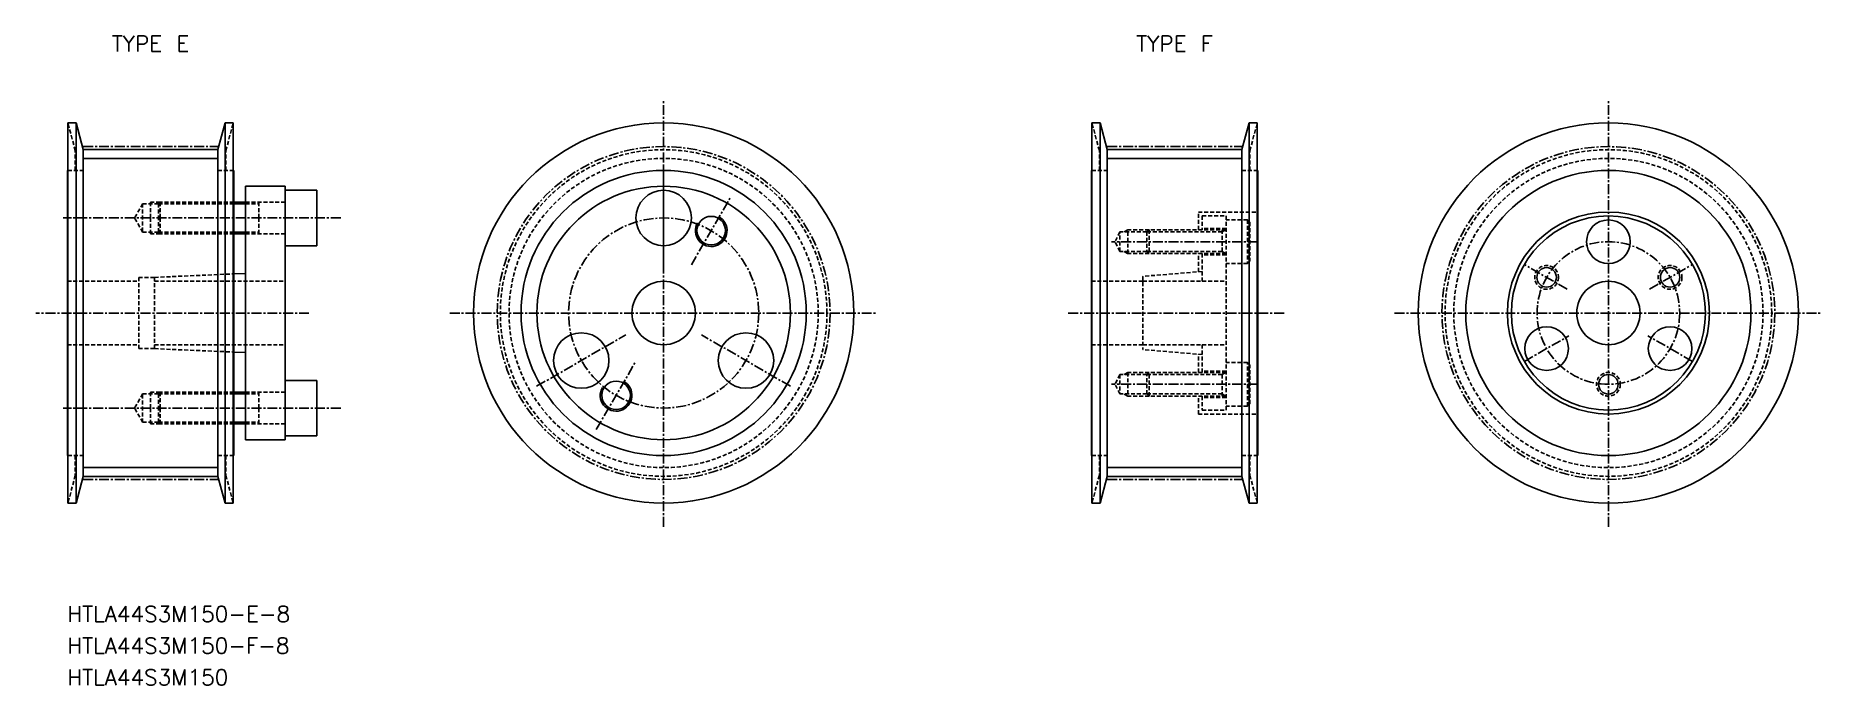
# Model space of a CAD drawing. Extents: x 7919 to 8145, y 3767 to 3849.
import ezdxf
from ezdxf.enums import TextEntityAlignment as Align

# ---------------------------------------------------------------- set-up
doc = ezdxf.new("R2010")
doc.units = 0
doc.linetypes.add('CENTER', pattern=[2, 1.25, -0.25, 0.25, -0.25])
doc.linetypes.add('DASHED', pattern=[0.75, 0.5, -0.25])
doc.layers.get('0').update_dxf_attribs({"linetype": 'CONTINUOUS'})
doc.layers.add('CENTER', color=1, linetype='CENTER')
doc.styles.add('MISUMI', font='txt.shx')

msp = doc.modelspace()

# ---------------------------------------------------------------- linework, layer by layer
at = {"color": 7, "linetype": 'CONTINUOUS'}
for p, q in [((7923.34, 3789.61), (7923.34, 3837.61)), ((7923.34, 3837.61), (7924.38, 3837.61)), ((7924.38, 3837.61), (7924.38, 3789.61)), ((7925.28, 3834.24), (7924.38, 3837.61)), ((7942.28, 3834.24), (7943.19, 3837.61)), ((7943.19, 3789.61), (7943.19, 3837.61)), ((7944.22, 3837.61), (7943.19, 3837.61)), ((7944.22, 3837.61), (7944.22, 3789.61)), ((8052.61, 3789.61), (8052.61, 3837.61)), ((8052.61, 3837.61), (8053.64, 3837.61)), ((8053.64, 3837.61), (8053.64, 3789.61)), ((8054.55, 3834.24), (8053.64, 3837.61)), ((8071.55, 3834.24), (8072.45, 3837.61)), ((8072.45, 3789.61), (8072.45, 3837.61)), ((8073.49, 3837.61), (8072.45, 3837.61)), ((8073.49, 3837.61), (8073.49, 3789.61)), ((7925.28, 3792.99), (7925.28, 3834.24)), ((7925.28, 3834.24), (7942.28, 3834.24)), ((7942.28, 3792.99), (7942.28, 3834.24)), ((8054.55, 3792.99), (8054.55, 3834.24)), ((8054.55, 3834.24), (8071.55, 3834.24)), ((8071.55, 3792.99), (8071.55, 3834.24)), ((7923.28, 3795.61), (7923.28, 3831.61)), ((7923.28, 3831.61), (7923.34, 3831.61)), ((7944.22, 3831.61), (7944.28, 3831.61)), ((7944.28, 3795.61), (7944.28, 3831.61)), ((7945.78, 3829.61), (7950.78, 3829.61)), ((7945.78, 3829.61), (7945.78, 3827.61)), ((7950.78, 3829.61), (7950.78, 3829.11)), ((8052.55, 3795.61), (8052.55, 3831.61)), ((8052.55, 3831.61), (8052.61, 3831.61)), ((8073.49, 3831.61), (8073.55, 3831.61)), ((8073.55, 3795.61), (8073.55, 3831.61)), ((7945.78, 3827.61), (7944.28, 3827.61)), ((7945.78, 3827.61), (7945.78, 3823.61)), ((7950.78, 3829.11), (7954.78, 3829.11)), ((7950.78, 3829.11), (7950.78, 3822.11)), ((7954.78, 3829.11), (7954.78, 3825.61)), ((7954.78, 3822.11), (7954.78, 3825.61)), ((7945.78, 3823.61), (7944.28, 3823.61)), ((7945.78, 3823.61), (7945.78, 3818.61)), ((7950.78, 3822.11), (7954.78, 3822.11)), ((7950.78, 3822.11), (7950.78, 3813.61)), ((7945.78, 3818.61), (7944.28, 3818.55)), ((7945.78, 3818.61), (7945.78, 3813.61)), ((7945.78, 3808.61), (7945.78, 3813.61)), ((7950.78, 3805.11), (7950.78, 3813.61)), ((7945.78, 3808.61), (7944.28, 3808.68)), ((7945.78, 3803.61), (7945.78, 3808.61)), ((7950.78, 3805.11), (7954.78, 3805.11)), ((7950.78, 3798.11), (7950.78, 3805.11)), ((7954.78, 3805.11), (7954.78, 3801.61)), ((7945.78, 3803.61), (7944.28, 3803.61)), ((7945.78, 3799.61), (7945.78, 3803.61)), ((7954.78, 3798.11), (7954.78, 3801.61)), ((7945.78, 3799.61), (7944.28, 3799.61)), ((7945.78, 3797.61), (7945.78, 3799.61)), ((7950.78, 3798.11), (7954.78, 3798.11)), ((7950.78, 3797.61), (7950.78, 3798.11)), ((7923.28, 3795.61), (7923.34, 3795.61)), ((7944.22, 3795.61), (7944.28, 3795.61)), ((7945.78, 3797.61), (7950.78, 3797.61)), ((8052.55, 3795.61), (8052.61, 3795.61)), ((8073.49, 3795.61), (8073.55, 3795.61)), ((7925.28, 3792.99), (7924.38, 3789.61)), ((7925.28, 3792.99), (7942.28, 3792.99)), ((7942.28, 3792.99), (7943.19, 3789.61)), ((8054.55, 3792.99), (8053.64, 3789.61)), ((8054.55, 3792.99), (8071.55, 3792.99)), ((8071.55, 3792.99), (8072.45, 3789.61)), ((7923.34, 3789.61), (7924.38, 3789.61)), ((7944.22, 3789.61), (7943.19, 3789.61)), ((8052.61, 3789.61), (8053.64, 3789.61)), ((8073.49, 3789.61), (8072.45, 3789.61))]:
    msp.add_line(p, q, dxfattribs=at)
at = {"color": 3, "linetype": 'DASHED'}
for p, q in [((7924.28, 3834.11), (7923.34, 3837.61)), ((7943.28, 3834.11), (7944.22, 3837.61)), ((8053.55, 3834.11), (8052.61, 3837.61)), ((8072.55, 3834.11), (8073.49, 3837.61)), ((7924.28, 3831.61), (7924.28, 3834.11)), ((7943.28, 3831.61), (7943.28, 3834.11)), ((8053.55, 3831.61), (8053.55, 3834.11)), ((8072.55, 3831.61), (8072.55, 3834.11)), ((7923.34, 3831.61), (7925.28, 3831.61)), ((7942.28, 3831.61), (7944.22, 3831.61)), ((8052.61, 3831.61), (8054.55, 3831.61)), ((8071.55, 3831.61), (8073.49, 3831.61)), ((7932.78, 3827.41), (7931.75, 3825.61)), ((7934.78, 3827.41), (7932.78, 3827.41)), ((7932.78, 3827.41), (7932.78, 3823.81)), ((7933.78, 3827.61), (7933.78, 3825.61)), ((7934.98, 3827.61), (7933.78, 3827.61)), ((7934.98, 3827.61), (7934.78, 3827.41)), ((7934.78, 3827.41), (7944.28, 3827.41)), ((7934.78, 3827.41), (7934.78, 3825.61)), ((7944.28, 3827.61), (7934.98, 3827.61)), ((7934.98, 3827.61), (7934.98, 3825.61)), ((7950.78, 3827.61), (7945.78, 3827.61)), ((7945.78, 3827.41), (7947.45, 3827.41)), ((7947.45, 3827.61), (7947.45, 3825.61)), ((7932.78, 3823.81), (7931.75, 3825.61)), ((7933.78, 3823.61), (7933.78, 3825.61)), ((7934.78, 3823.81), (7934.78, 3825.61)), ((7934.98, 3823.61), (7934.98, 3825.61)), ((7947.45, 3823.61), (7947.45, 3825.61)), ((8066.05, 3826.36), (8073.55, 3826.36)), ((8066.05, 3824.11), (8066.05, 3826.36)), ((8066.55, 3825.86), (8069.55, 3825.86)), ((8066.55, 3825.86), (8066.55, 3824.11)), ((8069.55, 3825.86), (8069.55, 3801.36)), ((8072.25, 3825.36), (8069.55, 3825.36)), ((8072.25, 3825.36), (8072.25, 3819.86)), ((8072.25, 3825.36), (8072.55, 3825.06)), ((8072.55, 3825.06), (8072.55, 3820.16)), ((7934.78, 3823.81), (7932.78, 3823.81)), ((7934.98, 3823.61), (7933.78, 3823.61)), ((7934.78, 3823.81), (7944.28, 3823.81)), ((7934.98, 3823.61), (7934.78, 3823.81)), ((7944.28, 3823.61), (7934.98, 3823.61)), ((7945.78, 3823.81), (7947.45, 3823.81)), ((7950.78, 3823.61), (7945.78, 3823.61)), ((8056.13, 3823.84), (8055.55, 3822.61)), ((8059.55, 3823.84), (8056.13, 3823.84)), ((8056.13, 3821.39), (8056.13, 3823.84)), ((8057.13, 3824.11), (8056.66, 3823.84)), ((8059.82, 3824.11), (8057.13, 3824.11)), ((8057.13, 3821.11), (8057.13, 3824.11)), ((8059.55, 3823.84), (8059.82, 3824.11)), ((8069.05, 3823.84), (8059.55, 3823.84)), ((8059.55, 3823.84), (8059.55, 3821.39)), ((8069.55, 3824.11), (8059.82, 3824.11)), ((8059.82, 3824.11), (8059.82, 3821.11)), ((8069.55, 3824.26), (8066.55, 3824.26)), ((8069.05, 3824.11), (8069.05, 3821.11)), ((8069.05, 3823.84), (8069.51, 3824.11)), ((8056.13, 3821.39), (8055.55, 3822.61)), ((8055.56, 3822.61), (8055.56, 3822.61)), ((8056.12, 3821.41), (8056.12, 3821.41)), ((8059.55, 3821.39), (8056.12, 3821.39)), ((8057.12, 3821.11), (8056.65, 3821.39)), ((8059.82, 3821.11), (8057.12, 3821.11)), ((8069.05, 3821.39), (8059.55, 3821.39)), ((8059.82, 3821.11), (8059.55, 3821.39)), ((8069.55, 3821.11), (8059.82, 3821.11)), ((8066.05, 3818.82), (8066.05, 3821.11)), ((8066.55, 3821.11), (8066.55, 3817.61)), ((8069.55, 3820.96), (8066.55, 3820.96)), ((8069.05, 3821.39), (8069.51, 3821.11)), ((7932.28, 3818.11), (7932.28, 3813.61)), ((7932.28, 3818.11), (7934.28, 3818.11)), ((7934.28, 3818.11), (7944.28, 3818.55)), ((7934.28, 3818.11), (7934.28, 3813.61)), ((8066.55, 3818.86), (8059.05, 3818.24)), ((8059.05, 3818.24), (8059.05, 3808.99)), ((8072.25, 3819.86), (8069.55, 3819.86)), ((8072.25, 3819.86), (8072.55, 3820.16)), ((7923.28, 3817.61), (7932.28, 3817.61)), ((7934.28, 3817.61), (7950.78, 3817.61)), ((8052.55, 3817.61), (8059.05, 3817.61)), ((8059.05, 3817.61), (8069.55, 3817.61)), ((7932.28, 3809.11), (7932.28, 3813.61)), ((7934.28, 3809.11), (7934.28, 3813.61)), ((7923.28, 3809.61), (7932.28, 3809.61)), ((7932.28, 3809.11), (7934.28, 3809.11)), ((7934.28, 3809.61), (7950.78, 3809.61)), ((7934.28, 3809.11), (7944.28, 3808.68)), ((8052.55, 3809.61), (8059.05, 3809.61)), ((8059.05, 3809.61), (8069.55, 3809.61)), ((8066.55, 3809.61), (8066.55, 3806.11)), ((8066.55, 3808.36), (8059.05, 3808.99)), ((8066.05, 3806.11), (8066.05, 3808.41)), ((8072.25, 3807.36), (8069.55, 3807.36)), ((8072.25, 3801.86), (8072.25, 3807.36)), ((8072.25, 3807.36), (8072.55, 3807.06)), ((8072.55, 3802.16), (8072.55, 3807.06)), ((8056.13, 3805.84), (8055.55, 3804.61)), ((8056.13, 3803.39), (8055.55, 3804.61)), ((8055.56, 3804.61), (8055.56, 3804.61)), ((8056.13, 3805.84), (8056.13, 3803.39)), ((8059.55, 3805.84), (8056.13, 3805.84)), ((8056.13, 3805.81), (8056.13, 3805.81)), ((8057.13, 3806.11), (8056.66, 3805.84)), ((8057.13, 3806.11), (8057.13, 3803.11)), ((8059.82, 3806.11), (8057.13, 3806.11)), ((8059.82, 3806.11), (8059.55, 3805.84)), ((8069.05, 3805.84), (8059.55, 3805.84)), ((8059.55, 3803.39), (8059.55, 3805.84)), ((8069.55, 3806.11), (8059.82, 3806.11)), ((8059.82, 3803.11), (8059.82, 3806.11)), ((8069.55, 3806.26), (8066.55, 3806.26)), ((8069.05, 3803.11), (8069.05, 3806.11)), ((8069.05, 3805.84), (8069.51, 3806.11)), ((7932.78, 3803.41), (7931.75, 3801.61)), ((7934.78, 3803.41), (7932.78, 3803.41)), ((7932.78, 3799.81), (7932.78, 3803.41)), ((7933.78, 3803.61), (7933.78, 3801.61)), ((7934.98, 3803.61), (7933.78, 3803.61)), ((7934.98, 3803.61), (7934.78, 3803.41)), ((7934.78, 3803.41), (7944.28, 3803.41)), ((7934.78, 3803.41), (7934.78, 3801.61)), ((7944.28, 3803.61), (7934.98, 3803.61)), ((7934.98, 3803.61), (7934.98, 3801.61)), ((7950.78, 3803.61), (7945.78, 3803.61)), ((7945.78, 3803.41), (7947.45, 3803.41)), ((7947.45, 3803.61), (7947.45, 3801.61)), ((8059.55, 3803.39), (8056.13, 3803.39)), ((8057.13, 3803.11), (8056.66, 3803.39)), ((8059.82, 3803.11), (8057.13, 3803.11)), ((8069.05, 3803.39), (8059.55, 3803.39)), ((8059.55, 3803.39), (8059.82, 3803.11)), ((8069.55, 3803.11), (8059.82, 3803.11)), ((8066.05, 3800.86), (8066.05, 3803.11)), ((8066.55, 3803.11), (8066.55, 3801.36)), ((8069.55, 3802.96), (8066.55, 3802.96)), ((8069.05, 3803.39), (8069.51, 3803.11)), ((7932.78, 3799.81), (7931.75, 3801.61)), ((7933.78, 3799.61), (7933.78, 3801.61)), ((7934.78, 3799.81), (7934.78, 3801.61)), ((7934.98, 3799.61), (7934.98, 3801.61)), ((7947.45, 3799.61), (7947.45, 3801.61)), ((8066.05, 3800.86), (8073.55, 3800.86)), ((8066.55, 3801.36), (8069.55, 3801.36)), ((8072.25, 3801.86), (8069.55, 3801.86)), ((8072.25, 3801.86), (8072.55, 3802.16)), ((7934.78, 3799.81), (7932.78, 3799.81)), ((7934.98, 3799.61), (7933.78, 3799.61)), ((7934.78, 3799.81), (7944.28, 3799.81)), ((7934.98, 3799.61), (7934.78, 3799.81)), ((7944.28, 3799.61), (7934.98, 3799.61)), ((7945.78, 3799.81), (7947.45, 3799.81)), ((7950.78, 3799.61), (7945.78, 3799.61)), ((7923.34, 3795.61), (7925.28, 3795.61)), ((7924.28, 3795.61), (7924.28, 3793.12)), ((7942.28, 3795.61), (7944.22, 3795.61)), ((7943.28, 3795.61), (7943.28, 3793.12)), ((8052.61, 3795.61), (8054.55, 3795.61)), ((8053.55, 3795.61), (8053.55, 3793.12)), ((8071.55, 3795.61), (8073.49, 3795.61)), ((8072.55, 3795.61), (8072.55, 3793.12)), ((7924.28, 3793.12), (7923.34, 3789.61)), ((7943.28, 3793.12), (7944.22, 3789.61)), ((8053.55, 3793.12), (8052.61, 3789.61)), ((8072.55, 3793.12), (8073.49, 3789.61))]:
    msp.add_line(p, q, dxfattribs=at)
at = {"color": 3, "linetype": 'CONTINUOUS'}
for p, q in [((7925.28, 3833.13), (7942.28, 3833.13)), ((8054.55, 3833.13), (8071.55, 3833.13)), ((7925.28, 3794.1), (7942.28, 3794.1)), ((8054.55, 3794.1), (8071.55, 3794.1))]:
    msp.add_line(p, q, dxfattribs=at)
at = {"color": 3}
for p, q in [((7945.78, 3827.41), (7944.28, 3827.41)), ((7945.78, 3823.81), (7944.28, 3823.81)), ((7945.78, 3803.41), (7944.28, 3803.41)), ((7945.78, 3799.81), (7944.28, 3799.81))]:
    msp.add_line(p, q, dxfattribs=at)
at = {"color": 7, "linetype": 'CONTINUOUS'}
for centre, radius in [((7998.55, 3813.61), 24), ((8117.81, 3813.61), 24), ((7998.55, 3813.61), 18), ((7998.55, 3813.61), 16), ((7998.55, 3813.61), 16), ((8117.81, 3813.61), 18), ((7998.55, 3825.61), 3.5), ((8004.55, 3824.01), 1.8), ((8117.81, 3813.61), 12.75), ((8117.81, 3813.61), 12.25), ((8117.81, 3822.61), 2.75), ((8110.01, 3818.11), 1.23), ((8125.6, 3818.11), 1.23), ((7998.55, 3813.61), 4), ((8117.81, 3813.61), 4), ((8110.01, 3809.11), 2.75), ((8125.6, 3809.11), 2.75), ((7988.15, 3807.61), 3.5), ((8008.94, 3807.61), 3.5), ((7992.55, 3803.22), 1.8), ((8117.81, 3804.61), 1.23)]:
    msp.add_circle(centre, radius, dxfattribs=at)
at = {"color": 3, "linetype": 'DASHED'}
for centre, radius in [((7998.55, 3813.61), 20.62), ((8117.81, 3813.61), 20.62), ((7998.55, 3813.61), 19.52), ((8117.81, 3813.61), 19.52), ((8110.01, 3818.11), 1.5), ((8125.6, 3818.11), 1.5), ((8117.81, 3804.61), 1.5)]:
    msp.add_circle(centre, radius, dxfattribs=at)
at = {"color": 3}
for centre in [(8004.55, 3824.01), (7992.55, 3803.22)]:
    msp.add_arc(centre, 2, 150, 62, dxfattribs=at)
at = {"layer": 'CENTER', "color": 1, "linetype": 'CENTER'}
for p, q in [((7998.55, 3786.61), (7998.55, 3840.61)), ((8117.81, 3786.61), (8117.81, 3840.61)), ((7925.28, 3834.62), (7942.28, 3834.62)), ((8054.55, 3834.62), (8071.55, 3834.62)), ((7998.55, 3832.11), (7998.55, 3819.11)), ((8002.05, 3819.68), (8007.05, 3828.34)), ((7957.78, 3825.61), (7922.75, 3825.61)), ((8073.55, 3822.61), (8055.1, 3822.61)), ((8112.61, 3816.61), (8107.2, 3819.74)), ((8123, 3816.61), (8128.42, 3819.74)), ((7953.78, 3813.61), (7919.28, 3813.61)), ((7971.55, 3813.61), (8025.55, 3813.61)), ((8076.88, 3813.61), (8049.55, 3813.61)), ((8090.81, 3813.61), (8144.81, 3813.61)), ((7982.52, 3804.36), (7993.78, 3810.86)), ((8014.57, 3804.36), (8003.31, 3810.86)), ((8107.2, 3807.49), (8112.83, 3810.74)), ((8128.42, 3807.49), (8122.79, 3810.74)), ((7990.05, 3798.89), (7995.05, 3807.55)), ((8073.55, 3804.61), (8055.1, 3804.61)), ((7957.78, 3801.61), (7922.75, 3801.61)), ((7925.28, 3792.6), (7942.28, 3792.6)), ((8054.55, 3792.6), (8071.55, 3792.6))]:
    msp.add_line(p, q, dxfattribs=at)
for centre, radius in [((7998.55, 3813.61), 21.01), ((8117.81, 3813.61), 21.01), ((7998.55, 3813.61), 12), ((8117.81, 3813.61), 9)]:
    msp.add_circle(centre, radius, dxfattribs=at)

# ---------------------------------------------------------------- texts
at = {"color": 7, "linetype": 'CONTINUOUS', "style": 'MISUMI'}
for s, p in [('TYPE E', (7933.78, 3847.61)), ('TYPE F', (8063.05, 3847.61))]:
    msp.add_text(s, height=2, dxfattribs=at).set_placement(p, align=Align.MIDDLE_CENTER)
for s, p in [('HTLA44S3M150-E-8', (7923.28, 3774.61)), ('HTLA44S3M150-F-8', (7923.28, 3770.61)), ('HTLA44S3M150', (7923.28, 3766.61))]:
    msp.add_text(s, height=2, dxfattribs=at).set_placement(p)

doc.saveas('drawing.dxf')
